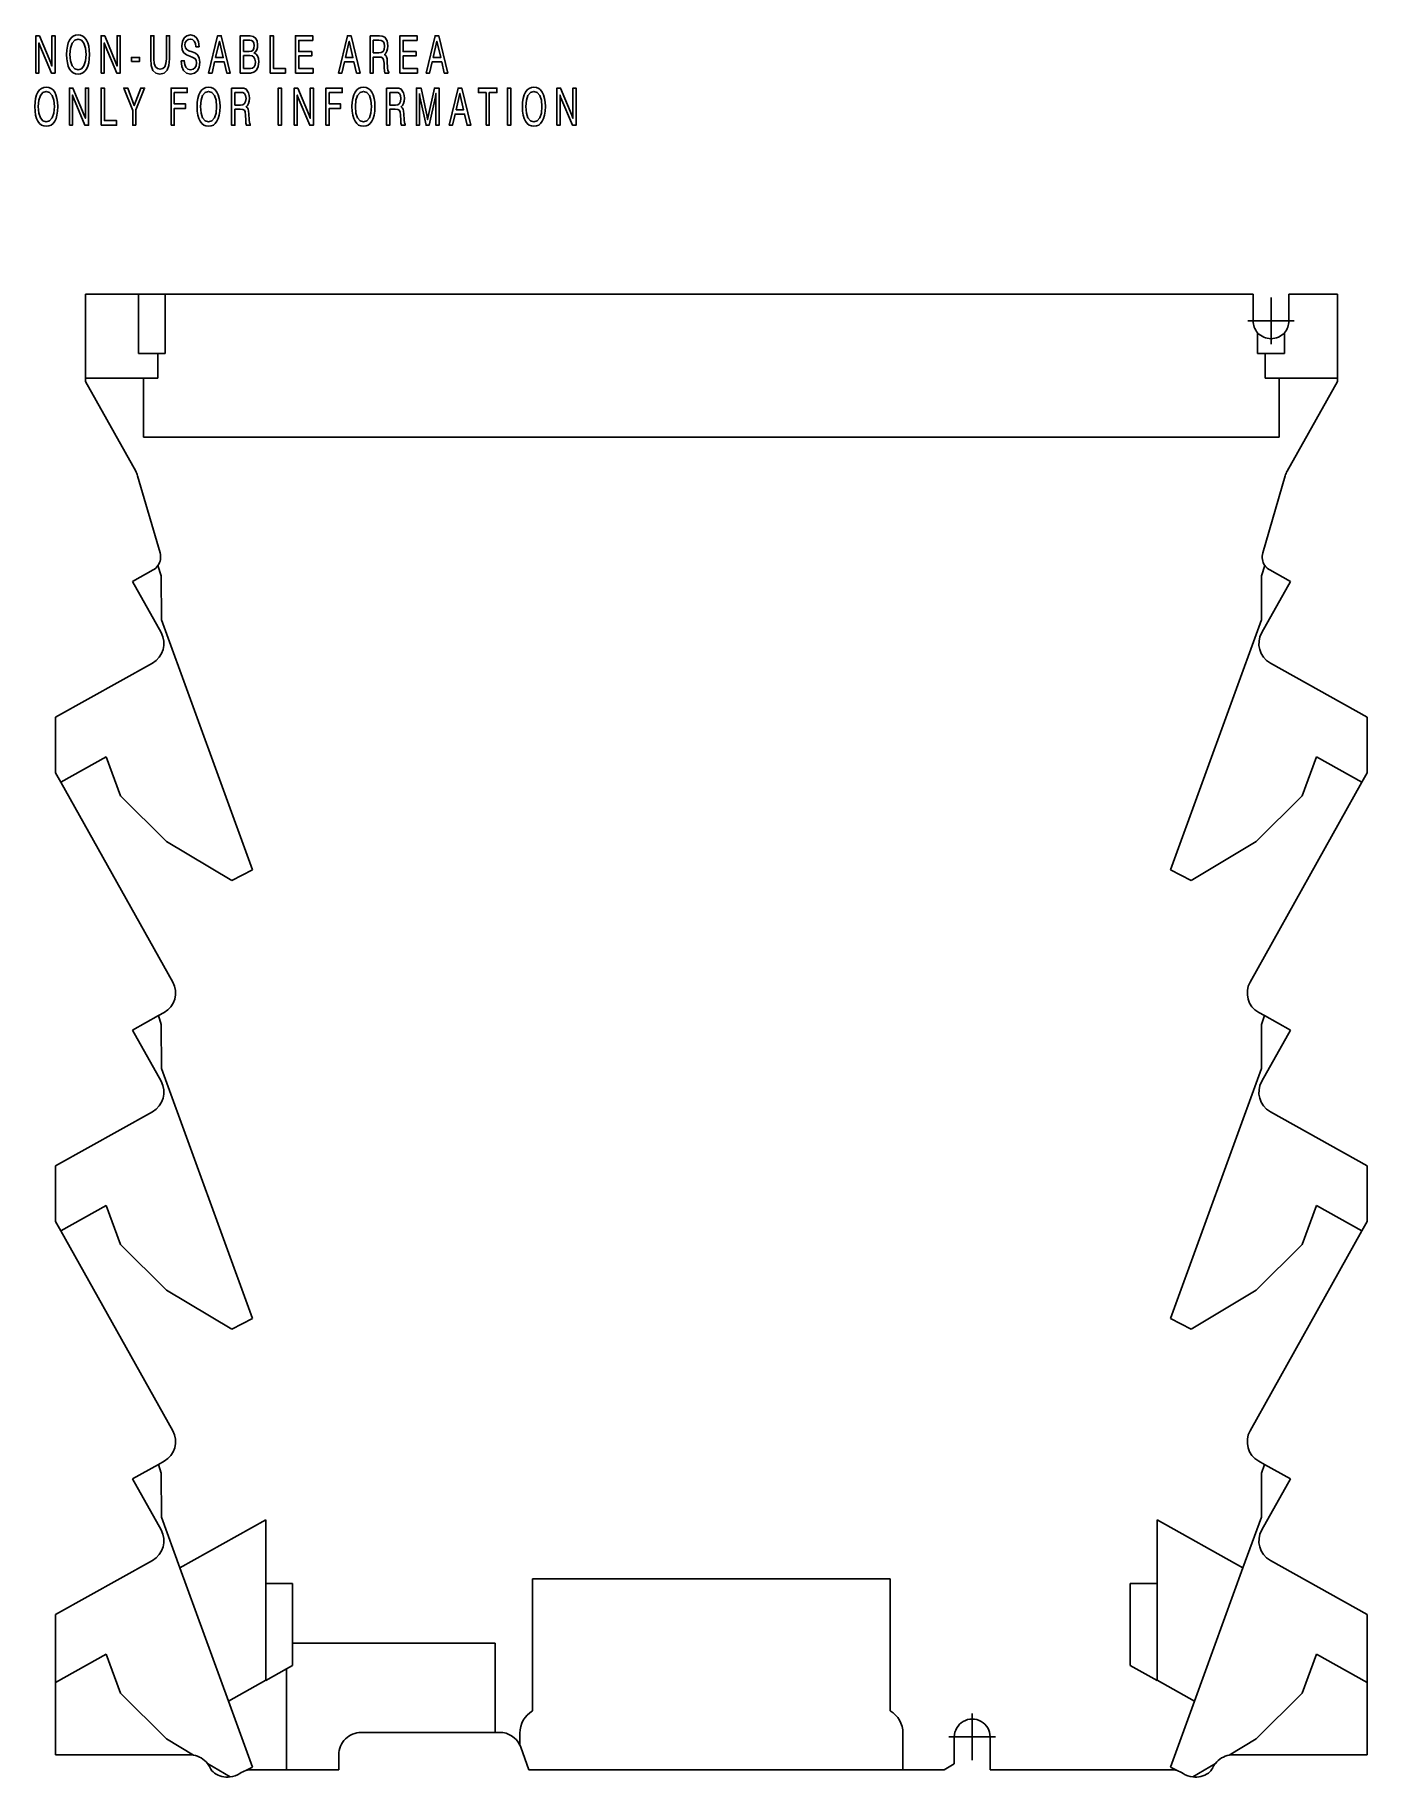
# Model space of a CAD drawing. Extents: x 57 to 146, y 128 to 245.
import ezdxf

# ---------------------------------------------------------------- set-up
doc = ezdxf.new("R2010")
doc.units = 0
doc.linetypes.add('DASHDOT', pattern=[18.5, 12, -3, 0.5, -3])
doc.layers.get('0').update_dxf_attribs({"linetype": 'CONTINUOUS'})

msp = doc.modelspace()

# ---------------------------------------------------------------- linework, layer by layer
at = {"color": 7}
for p, q in [((60.107834, 227.708206), (63.657833, 227.708206)), ((60.107834, 227.708206), (60.107834, 222.058197)), ((63.657833, 227.708206), (65.457832, 227.708206)), ((63.657833, 227.708206), (63.657833, 223.708206)), ((102.107834, 227.708206), (65.457832, 227.708206)), ((65.457832, 227.708206), (65.457832, 223.708206)), ((102.107834, 227.708206), (138.457825, 227.708206)), ((138.457825, 227.708206), (138.457825, 225.908203)), ((140.857834, 227.708206), (144.107834, 227.708206)), ((140.857834, 227.708206), (140.857834, 225.908203)), ((144.107834, 222.058197), (144.107834, 227.708206)), ((138.757843, 225.114471), (138.757843, 223.708206)), ((140.557831, 225.114471), (140.557831, 223.708206)), ((64.957832, 223.708206), (63.657833, 223.708206)), ((64.957832, 223.708206), (64.957832, 222.058197)), ((64.957832, 223.708206), (65.457832, 223.708206)), ((139.257843, 223.708206), (138.757843, 223.708206)), ((139.257843, 223.708206), (140.557831, 223.708206)), ((139.257843, 223.708206), (139.257843, 222.058197)), ((64.007835, 222.058197), (60.107834, 222.058197)), ((60.107834, 222.058197), (60.107834, 221.841354)), ((63.477253, 215.824829), (60.107834, 221.841354)), ((64.007835, 222.058197), (64.007835, 218.108215)), ((64.957832, 222.058197), (64.007835, 222.058197)), ((139.257843, 222.058197), (140.207825, 222.058197)), ((144.107834, 222.058197), (140.207825, 222.058197)), ((140.207825, 218.108215), (140.207825, 222.058197)), ((140.738419, 215.824829), (144.107834, 221.841354)), ((144.107834, 222.058197), (144.107834, 221.841354)), ((140.207825, 218.108215), (64.007835, 218.108215)), ((63.608585, 215.511627), (65.114143, 210.346283)), ((140.607086, 215.511627), (139.101532, 210.346283)), ((64.969284, 209.487274), (65.197327, 208.81073)), ((139.246384, 209.487274), (139.018341, 208.81073)), ((63.260349, 208.4198), (64.642715, 209.19397)), ((63.260349, 208.4198), (65.17984, 204.99231)), ((65.208145, 205.840927), (65.197327, 208.81073)), ((139.007523, 205.840927), (139.018341, 208.81073)), ((140.955322, 208.4198), (139.035828, 204.99231)), ((140.955322, 208.4198), (139.572952, 209.19397)), ((65.208145, 205.840927), (71.307877, 189.077271)), ((139.007523, 205.840927), (132.907791, 189.077271)), ((58.107834, 199.312592), (64.604019, 202.950638)), ((146.107834, 199.312592), (139.611649, 202.950638)), ((58.107834, 199.312592), (58.107834, 195.574371)), ((146.107834, 199.312592), (146.107834, 195.574371)), ((61.507298, 196.663437), (58.455162, 194.954163)), ((62.458645, 194.0522), (61.507298, 196.663437)), ((141.757019, 194.0522), (142.708374, 196.663437)), ((142.708374, 196.663437), (145.760498, 194.954163)), ((58.107834, 195.574371), (58.455162, 194.954163)), ((146.107834, 195.574371), (145.760498, 194.954163)), ((58.455162, 194.954163), (65.961029, 181.551468)), ((65.554535, 190.969208), (62.458645, 194.0522)), ((145.760498, 194.954163), (138.254639, 181.551468)), ((138.661133, 190.969208), (141.757019, 194.0522)), ((69.921867, 188.354553), (65.554535, 190.969208)), ((134.293793, 188.354553), (138.661133, 190.969208)), ((71.307877, 189.077271), (69.921867, 188.354553)), ((132.907791, 189.077271), (134.293793, 188.354553)), ((63.260349, 178.319809), (65.000587, 179.294388)), ((65.000587, 179.294388), (65.385223, 179.509796)), ((65.000587, 179.294388), (65.197327, 178.710724)), ((139.215088, 179.294388), (138.830444, 179.509796)), ((139.215088, 179.294388), (139.018341, 178.710724)), ((140.955322, 178.319809), (139.215088, 179.294388)), ((63.260349, 178.319809), (65.17984, 174.892319)), ((65.208145, 175.740921), (65.197327, 178.710724)), ((139.007523, 175.740921), (139.018341, 178.710724)), ((140.955322, 178.319809), (139.035828, 174.892319)), ((65.208145, 175.740921), (71.307877, 158.97728)), ((139.007523, 175.740921), (132.907791, 158.97728)), ((58.107834, 169.212601), (64.604019, 172.850647)), ((146.107834, 169.212601), (139.611649, 172.850647)), ((58.107834, 169.212601), (58.107834, 165.474365)), ((146.107834, 169.212601), (146.107834, 165.474365)), ((61.507298, 166.563446), (58.455162, 164.854156)), ((62.458645, 163.952209), (61.507298, 166.563446)), ((141.757019, 163.952209), (142.708374, 166.563446)), ((142.708374, 166.563446), (145.760498, 164.854156)), ((58.107834, 165.474365), (58.455162, 164.854156)), ((58.455162, 164.854156), (65.961029, 151.451462)), ((145.760498, 164.854156), (138.254639, 151.451462)), ((146.107834, 165.474365), (145.760498, 164.854156)), ((65.554535, 160.869202), (62.458645, 163.952209)), ((138.661133, 160.869202), (141.757019, 163.952209)), ((69.921867, 158.254547), (65.554535, 160.869202)), ((134.293793, 158.254547), (138.661133, 160.869202)), ((71.307877, 158.97728), (69.921867, 158.254547)), ((132.907791, 158.97728), (134.293793, 158.254547)), ((63.260349, 148.219803), (65.000587, 149.194382)), ((65.000587, 149.194382), (65.385223, 149.40979)), ((65.000587, 149.194382), (65.197327, 148.610718)), ((65.208145, 145.64093), (65.197327, 148.610718)), ((139.215088, 149.194382), (138.830444, 149.40979)), ((139.007523, 145.64093), (139.018341, 148.610718)), ((139.215088, 149.194382), (139.018341, 148.610718)), ((140.955322, 148.219803), (139.215088, 149.194382)), ((63.260349, 148.219803), (65.17984, 144.792313)), ((140.955322, 148.219803), (139.035828, 144.792313)), ((65.208145, 145.64093), (66.441124, 142.25238)), ((72.207832, 145.481888), (66.441124, 142.25238)), ((72.207832, 141.208206), (72.207832, 145.481888)), ((132.007828, 141.208206), (132.007828, 145.481888)), ((132.007828, 145.481888), (137.774536, 142.25238)), ((139.007523, 145.64093), (137.774536, 142.25238)), ((58.107834, 139.112595), (64.604019, 142.750641)), ((146.107834, 139.112595), (139.611649, 142.750641)), ((69.697701, 133.30246), (66.441124, 142.25238)), ((90.107834, 141.518204), (90.107834, 132.659042)), ((90.107834, 141.518204), (114.107834, 141.518204)), ((114.107834, 141.518204), (114.107834, 132.659042)), ((134.517975, 133.30246), (137.774536, 142.25238)), ((74.007835, 141.208206), (72.207832, 141.208206)), ((72.207832, 134.708206), (72.207832, 141.208206)), ((74.007835, 137.208206), (74.007835, 141.208206)), ((130.20784, 135.708206), (130.20784, 141.208206)), ((130.20784, 141.208206), (132.007828, 141.208206)), ((132.007828, 134.708206), (132.007828, 141.208206)), ((58.107834, 139.112595), (58.107834, 134.559647)), ((146.107834, 139.112595), (146.107834, 134.559647)), ((74.007835, 135.708206), (74.007835, 137.208206)), ((74.007835, 137.208206), (87.607834, 137.208206)), ((87.607834, 131.208206), (87.607834, 137.208206)), ((61.507298, 136.46344), (58.107834, 134.559647)), ((62.458645, 133.852203), (61.507298, 136.46344)), ((74.007835, 135.708206), (73.607834, 135.484192)), ((132.007828, 134.700165), (130.20784, 135.708206)), ((141.757019, 133.852203), (142.708374, 136.46344)), ((142.708374, 136.46344), (146.107834, 134.559647)), ((58.107834, 134.559647), (58.107834, 129.708206)), ((69.697701, 133.30246), (72.207832, 134.708206)), ((72.207832, 134.700165), (73.607834, 135.484192)), ((72.207832, 134.708206), (72.207832, 134.700165)), ((73.607834, 135.484192), (73.607834, 128.708206)), ((134.517975, 133.30246), (132.007828, 134.708206)), ((132.007828, 134.708206), (132.007828, 134.700165)), ((146.107834, 134.559647), (146.107834, 129.708206)), ((65.554535, 130.769196), (62.458645, 133.852203)), ((69.697701, 133.30246), (71.307877, 128.877274)), ((134.517975, 133.30246), (132.907791, 128.877274)), ((138.661133, 130.769196), (141.757019, 133.852203)), ((78.607834, 131.208206), (87.607834, 131.208206)), ((87.607834, 131.208206), (87.907837, 131.208206)), ((89.257835, 130.362045), (89.257835, 131.158203)), ((114.957832, 128.708206), (114.957832, 131.158203)), ((67.363373, 129.686279), (65.554535, 130.769196)), ((89.317375, 130.221237), (89.868073, 128.708206)), ((118.407837, 129.1082), (118.407837, 130.908203)), ((120.807831, 130.908203), (120.807831, 128.708206)), ((136.852295, 129.686279), (138.661133, 130.769196)), ((67.107834, 129.708206), (58.107834, 129.708206)), ((69.813751, 128.219284), (68.289978, 129.131531)), ((70.866577, 128.647156), (71.307877, 128.877274)), ((71.290146, 128.708206), (73.607834, 128.708206)), ((77.107834, 128.708206), (73.607834, 128.708206)), ((77.107834, 128.708206), (77.107834, 129.708206)), ((102.107834, 128.708206), (89.868073, 128.708206)), ((102.107834, 128.708206), (114.957832, 128.708206)), ((117.715012, 128.708206), (114.957832, 128.708206)), ((118.407837, 129.1082), (117.715012, 128.708206)), ((132.925522, 128.708206), (120.807831, 128.708206)), ((133.349091, 128.647156), (132.907791, 128.877274)), ((134.401917, 128.219284), (135.92569, 129.131531)), ((146.107834, 129.708206), (137.107834, 129.708206))]:
    msp.add_line(p, q, dxfattribs=at)
at = {"color": 7, "linetype": 'DASHDOT'}
for p, q in [((139.657837, 227.468201), (139.657837, 224.348206)), ((141.217834, 225.908203), (138.097839, 225.908203)), ((119.607834, 132.468201), (119.607834, 129.348206)), ((121.167831, 130.908203), (118.047836, 130.908203))]:
    msp.add_line(p, q, dxfattribs=at)
at = {"color": 7}
for points in [[(56.779602, 242.528793), (56.989788, 242.528793), (56.989788, 244.555908), (57.050812, 244.371628), (57.826019, 242.528793), (58.065586, 242.528793), (58.065586, 245.028793), (57.8554, 245.028793), (57.8554, 243.001678), (57.780819, 243.213776), (57.021431, 245.028793), (56.779602, 245.028793)], [(58.841316, 243.777054), (58.852619, 243.478027), (58.893299, 243.217255), (58.958843, 242.991241), (59.046986, 242.803482), (59.15773, 242.653961), (59.288815, 242.546173), (59.440239, 242.483597), (59.612007, 242.459259), (59.781513, 242.483597), (59.932938, 242.546173), (60.064022, 242.653961), (60.174767, 242.803482), (60.262909, 242.991241), (60.326191, 243.217255), (60.364613, 243.478027), (60.380436, 243.777054), (60.366875, 244.072601), (60.326191, 244.333389), (60.260651, 244.559387), (60.174767, 244.747147), (60.064022, 244.896667), (59.932938, 245.004456), (59.781513, 245.070511), (59.612007, 245.094864), (59.440239, 245.070511), (59.288815, 245.004456), (59.15773, 244.896667), (59.046986, 244.747147), (58.958843, 244.559387), (58.893299, 244.333389), (58.852619, 244.072601)], [(59.069588, 243.777054), (59.105747, 244.208206), (59.214233, 244.53157), (59.385998, 244.729767), (59.612007, 244.799301), (59.835754, 244.729767), (60.007523, 244.53157), (60.113743, 244.208206), (60.152164, 243.777054), (60.113743, 243.342422), (60.007523, 243.019058), (59.835754, 242.820862), (59.612007, 242.754807), (59.385998, 242.820862), (59.214233, 243.019058), (59.105747, 243.342422)], [(61.156166, 242.528793), (61.366352, 242.528793), (61.366352, 244.555908), (61.427376, 244.371628), (62.202583, 242.528793), (62.442154, 242.528793), (62.442154, 245.028793), (62.231964, 245.028793), (62.231964, 243.001678), (62.157383, 243.213776), (61.397995, 245.028793), (61.156166, 245.028793)], [(64.484047, 243.478027), (64.52021, 243.029495), (64.635475, 242.713074), (64.825325, 242.525314), (65.094269, 242.459259), (65.379044, 242.525314), (65.586975, 242.716553), (65.713531, 243.032959), (65.756477, 243.478027), (65.756477, 245.028793), (65.534988, 245.028793), (65.534988, 243.474548), (65.507866, 243.168564), (65.431023, 242.956467), (65.3022, 242.82782), (65.119133, 242.786102), (64.933807, 242.82782), (64.804985, 242.952988), (64.728142, 243.168564), (64.705536, 243.474548), (64.705536, 245.028793), (64.484047, 245.028793)], [(66.520905, 243.352859), (66.570625, 242.970383), (66.697189, 242.692215), (66.893822, 242.521835), (67.158249, 242.462723), (67.418159, 242.521835), (67.614784, 242.678299), (67.73909, 242.925171), (67.782036, 243.252014), (67.745872, 243.523224), (67.648689, 243.728378), (67.485962, 243.857025), (67.275772, 243.947433), (67.054283, 244.027405), (66.900604, 244.107376), (66.810196, 244.222122), (66.783073, 244.413361), (66.805679, 244.573303), (66.877998, 244.70195), (66.988747, 244.781921), (67.140167, 244.813217), (67.293854, 244.778442), (67.411377, 244.677612), (67.48822, 244.514191), (67.524384, 244.295135), (67.734573, 244.295135), (67.691628, 244.628937), (67.576363, 244.879272), (67.395561, 245.03923), (67.153732, 245.094864), (66.911903, 245.03923), (66.728836, 244.88623), (66.611313, 244.653275), (66.572891, 244.354248), (66.606789, 244.079559), (66.708496, 243.8918), (66.880257, 243.763153), (67.117569, 243.662308), (67.309677, 243.585815), (67.449799, 243.509323), (67.533424, 243.394577), (67.562805, 243.213776), (67.533424, 243.026016), (67.454323, 242.879974), (67.327759, 242.789566), (67.155991, 242.758286), (66.981964, 242.796524), (66.850876, 242.918228), (66.764999, 243.102509), (66.733353, 243.352859)], [(68.374695, 242.528793), (68.602966, 242.528793), (68.776993, 243.276352), (69.416595, 243.276352), (69.588364, 242.528793), (69.827927, 242.528793), (69.222229, 245.028793), (68.978142, 245.028793)], [(68.844795, 243.568436), (69.100182, 244.670654), (69.351051, 243.568436)], [(70.495178, 242.528793), (71.184502, 242.528793), (71.415031, 242.580948), (71.5868, 242.733932), (71.695282, 242.966904), (71.733704, 243.276352), (71.711105, 243.498886), (71.650078, 243.676224), (71.552895, 243.804871), (71.424072, 243.877884), (71.523514, 243.964813), (71.598099, 244.086517), (71.641037, 244.236023), (71.65686, 244.420303), (71.622955, 244.68457), (71.528038, 244.875809), (71.369827, 244.99054), (71.150604, 245.028793), (70.495178, 245.028793)], [(70.716667, 243.978729), (70.716667, 244.743668), (71.121223, 244.743668), (71.259087, 244.71933), (71.35627, 244.649796), (71.415031, 244.535049), (71.435371, 244.371628), (71.412773, 244.194305), (71.351746, 244.069122), (71.247787, 243.999588), (71.103142, 243.978729)], [(72.491348, 242.528793), (73.524208, 242.528793), (73.524208, 242.8452), (72.715103, 242.8452), (72.715103, 245.028793), (72.491348, 245.028793)], [(74.2005, 242.528793), (75.377998, 242.528793), (75.377998, 242.841721), (74.419724, 242.841721), (74.419724, 243.679703), (75.287598, 243.679703), (75.287598, 243.971771), (74.419724, 243.971771), (74.419724, 244.71933), (75.359917, 244.71933), (75.359917, 245.028793), (74.2005, 245.028793)], [(77.083145, 242.528793), (77.311417, 242.528793), (77.485443, 243.276352), (78.125046, 243.276352), (78.296814, 242.528793), (78.536377, 242.528793), (77.930679, 245.028793), (77.686584, 245.028793)], [(77.553246, 243.568436), (77.808632, 244.670654), (78.059502, 243.568436)], [(79.203629, 245.028793), (79.203629, 242.528793), (79.422852, 242.528793), (79.422852, 243.599731), (79.779945, 243.599731), (79.951714, 243.589294), (80.057938, 243.53714), (80.116699, 243.418915), (80.141556, 243.19986), (80.155121, 242.873016), (80.16642, 242.674835), (80.198059, 242.528793), (80.453453, 242.528793), (80.453453, 242.598328), (80.399208, 242.699173), (80.378868, 242.890411), (80.360786, 243.300705), (80.344971, 243.474548), (80.315582, 243.610153), (80.261345, 243.704041), (80.175461, 243.766617), (80.270386, 243.860504), (80.340446, 243.989151), (80.383392, 244.14563), (80.399208, 244.336853), (80.383392, 244.53157), (80.344971, 244.70195), (80.189018, 244.941864), (80.024033, 245.014893), (79.83419, 245.028793)], [(79.420593, 244.736725), (79.798027, 244.736725), (79.958496, 244.71933), (80.076019, 244.656754), (80.14608, 244.535049), (80.170944, 244.32991), (80.14608, 244.117813), (80.078278, 243.982208), (79.960754, 243.90918), (79.798027, 243.888321), (79.420593, 243.888321)], [(81.204315, 242.528793), (82.381821, 242.528793), (82.381821, 242.841721), (81.423546, 242.841721), (81.423546, 243.679703), (82.29142, 243.679703), (82.29142, 243.971771), (81.423546, 243.971771), (81.423546, 244.71933), (82.363739, 244.71933), (82.363739, 245.028793), (81.204315, 245.028793)], [(82.967705, 242.528793), (83.195976, 242.528793), (83.370003, 243.276352), (84.009605, 243.276352), (84.181366, 242.528793), (84.420937, 242.528793), (83.815239, 245.028793), (83.571152, 245.028793)], [(83.437805, 243.568436), (83.693192, 244.670654), (83.944061, 243.568436)], [(63.19302, 243.311127), (63.73996, 243.311127), (63.73996, 243.585815), (63.19302, 243.585815)], [(70.716667, 242.831299), (70.716667, 243.700562), (71.139297, 243.700562), (71.299767, 243.676224), (71.415031, 243.599731), (71.482834, 243.46759), (71.50769, 243.279831), (71.485092, 243.085129), (71.419548, 242.946045), (71.311066, 242.859116), (71.164162, 242.831299)], [(56.711796, 240.277054), (56.723099, 239.978027), (56.763779, 239.717255), (56.829323, 239.491241), (56.917465, 239.303482), (57.02821, 239.153961), (57.159294, 239.046173), (57.310719, 238.983597), (57.482487, 238.959259), (57.651993, 238.983597), (57.803417, 239.046173), (57.934502, 239.153961), (58.045246, 239.303482), (58.133389, 239.491241), (58.196671, 239.717255), (58.235092, 239.978027), (58.250916, 240.277054), (58.237354, 240.572601), (58.196671, 240.833389), (58.13113, 241.059387), (58.045246, 241.247147), (57.934502, 241.396667), (57.803417, 241.504456), (57.651993, 241.570511), (57.482487, 241.594864), (57.310719, 241.570511), (57.159294, 241.504456), (57.02821, 241.396667), (56.917465, 241.247147), (56.829323, 241.059387), (56.763779, 240.833389), (56.723099, 240.572601)], [(56.940067, 240.277054), (56.976227, 240.708206), (57.084713, 241.03157), (57.256477, 241.229767), (57.482487, 241.299301), (57.706234, 241.229767), (57.878002, 241.03157), (57.984226, 240.708206), (58.022648, 240.277054), (57.984226, 239.842422), (57.878002, 239.519058), (57.706234, 239.320862), (57.482487, 239.254807), (57.256477, 239.320862), (57.084713, 239.519058), (56.976227, 239.842422)], [(59.026646, 239.028793), (59.236832, 239.028793), (59.236832, 241.055908), (59.297855, 240.871628), (60.073063, 239.028793), (60.312634, 239.028793), (60.312634, 241.528793), (60.102444, 241.528793), (60.102444, 239.501678), (60.027863, 239.713776), (59.268475, 241.528793), (59.026646, 241.528793)], [(61.158424, 239.028793), (62.191284, 239.028793), (62.191284, 239.3452), (61.382172, 239.3452), (61.382172, 241.528793), (61.158424, 241.528793)], [(63.498131, 239.028793), (63.498131, 240.05452), (64.076714, 241.528793), (63.816803, 241.528793), (63.385128, 240.346588), (62.951191, 241.528793), (62.673203, 241.528793), (63.276646, 240.030182), (63.276646, 239.028793)], [(65.849663, 239.028793), (66.071152, 239.028793), (66.071152, 240.158829), (66.830536, 240.158829), (66.830536, 240.464813), (66.071152, 240.464813), (66.071152, 241.215866), (66.941284, 241.215866), (66.941284, 241.528793), (65.849663, 241.528793)], [(67.597229, 240.277054), (67.608528, 239.978027), (67.649208, 239.717255), (67.714752, 239.491241), (67.802895, 239.303482), (67.913643, 239.153961), (68.044724, 239.046173), (68.196152, 238.983597), (68.36792, 238.959259), (68.537422, 238.983597), (68.68885, 239.046173), (68.819931, 239.153961), (68.930679, 239.303482), (69.018822, 239.491241), (69.082108, 239.717255), (69.120529, 239.978027), (69.136345, 240.277054), (69.122787, 240.572601), (69.082108, 240.833389), (69.016563, 241.059387), (68.930679, 241.247147), (68.819931, 241.396667), (68.68885, 241.504456), (68.537422, 241.570511), (68.36792, 241.594864), (68.196152, 241.570511), (68.044724, 241.504456), (67.913643, 241.396667), (67.802895, 241.247147), (67.714752, 241.059387), (67.649208, 240.833389), (67.608528, 240.572601)], [(67.8255, 240.277054), (67.861656, 240.708206), (67.970139, 241.03157), (68.141907, 241.229767), (68.36792, 241.299301), (68.591667, 241.229767), (68.763428, 241.03157), (68.869659, 240.708206), (68.908081, 240.277054), (68.869659, 239.842422), (68.763428, 239.519058), (68.591667, 239.320862), (68.36792, 239.254807), (68.141907, 239.320862), (67.970139, 239.519058), (67.861656, 239.842422)], [(69.914337, 241.528793), (69.914337, 239.028793), (70.13356, 239.028793), (70.13356, 240.099731), (70.490662, 240.099731), (70.662422, 240.089294), (70.768646, 240.03714), (70.827408, 239.918915), (70.852272, 239.69986), (70.865829, 239.373016), (70.877129, 239.174835), (70.908775, 239.028793), (71.164162, 239.028793), (71.164162, 239.098328), (71.109924, 239.199173), (71.089577, 239.390411), (71.071503, 239.800705), (71.055679, 239.974548), (71.026299, 240.110153), (70.972054, 240.204041), (70.886169, 240.266617), (70.981094, 240.360504), (71.051155, 240.489151), (71.094101, 240.64563), (71.109924, 240.836853), (71.094101, 241.03157), (71.055679, 241.20195), (70.899734, 241.441864), (70.734749, 241.514893), (70.544899, 241.528793)], [(70.131302, 241.236725), (70.508736, 241.236725), (70.669205, 241.21933), (70.786728, 241.156754), (70.856789, 241.035049), (70.881653, 240.82991), (70.856789, 240.617813), (70.788986, 240.482208), (70.671463, 240.40918), (70.508736, 240.388321), (70.131302, 240.388321)], [(73.038818, 239.028793), (73.2603, 239.028793), (73.2603, 241.528793), (73.038818, 241.528793)], [(74.112877, 239.028793), (74.323059, 239.028793), (74.323059, 241.055908), (74.384087, 240.871628), (75.159294, 239.028793), (75.398865, 239.028793), (75.398865, 241.528793), (75.188675, 241.528793), (75.188675, 239.501678), (75.11409, 239.713776), (74.354706, 241.528793), (74.112877, 241.528793)], [(76.244659, 239.028793), (76.466141, 239.028793), (76.466141, 240.158829), (77.225533, 240.158829), (77.225533, 240.464813), (76.466141, 240.464813), (76.466141, 241.215866), (77.336273, 241.215866), (77.336273, 241.528793), (76.244659, 241.528793)], [(77.992218, 240.277054), (78.003525, 239.978027), (78.044205, 239.717255), (78.109749, 239.491241), (78.197891, 239.303482), (78.308632, 239.153961), (78.43972, 239.046173), (78.591141, 238.983597), (78.762909, 238.959259), (78.932419, 238.983597), (79.083839, 239.046173), (79.214928, 239.153961), (79.325668, 239.303482), (79.413818, 239.491241), (79.477097, 239.717255), (79.515518, 239.978027), (79.531342, 240.277054), (79.517776, 240.572601), (79.477097, 240.833389), (79.411552, 241.059387), (79.325668, 241.247147), (79.214928, 241.396667), (79.083839, 241.504456), (78.932419, 241.570511), (78.762909, 241.594864), (78.591141, 241.570511), (78.43972, 241.504456), (78.308632, 241.396667), (78.197891, 241.247147), (78.109749, 241.059387), (78.044205, 240.833389), (78.003525, 240.572601)], [(78.22049, 240.277054), (78.256653, 240.708206), (78.365135, 241.03157), (78.536903, 241.229767), (78.762909, 241.299301), (78.986656, 241.229767), (79.158424, 241.03157), (79.264648, 240.708206), (79.30307, 240.277054), (79.264648, 239.842422), (79.158424, 239.519058), (78.986656, 239.320862), (78.762909, 239.254807), (78.536903, 239.320862), (78.365135, 239.519058), (78.256653, 239.842422)], [(80.309326, 241.528793), (80.309326, 239.028793), (80.528557, 239.028793), (80.528557, 240.099731), (80.885651, 240.099731), (81.057419, 240.089294), (81.163643, 240.03714), (81.222404, 239.918915), (81.247269, 239.69986), (81.260826, 239.373016), (81.272125, 239.174835), (81.303764, 239.028793), (81.559158, 239.028793), (81.559158, 239.098328), (81.504913, 239.199173), (81.484573, 239.390411), (81.466492, 239.800705), (81.450668, 239.974548), (81.421295, 240.110153), (81.36705, 240.204041), (81.281166, 240.266617), (81.376091, 240.360504), (81.446152, 240.489151), (81.48909, 240.64563), (81.504913, 240.836853), (81.48909, 241.03157), (81.450668, 241.20195), (81.294724, 241.441864), (81.129738, 241.514893), (80.939896, 241.528793)], [(80.526299, 241.236725), (80.903732, 241.236725), (81.064194, 241.21933), (81.181725, 241.156754), (81.251785, 241.035049), (81.276642, 240.82991), (81.251785, 240.617813), (81.183983, 240.482208), (81.06646, 240.40918), (80.903732, 240.388321), (80.526299, 240.388321)], [(82.513428, 241.160233), (82.549591, 240.941177), (82.958664, 239.028793), (83.166595, 239.028793), (83.584709, 240.941177), (83.623131, 241.160233), (83.623131, 239.028793), (83.837845, 239.028793), (83.837845, 241.528793), (83.521431, 241.528793), (83.103317, 239.616409), (83.067154, 239.41127), (83.028732, 239.616409), (82.626434, 241.528793), (82.310028, 241.528793), (82.310028, 239.028793), (82.513428, 239.028793)], [(84.505089, 239.028793), (84.733353, 239.028793), (84.907379, 239.776352), (85.546982, 239.776352), (85.71875, 239.028793), (85.958321, 239.028793), (85.352615, 241.528793), (85.108528, 241.528793)], [(84.975189, 240.068436), (85.230576, 241.170654), (85.481445, 240.068436)], [(86.984924, 239.028793), (87.206406, 239.028793), (87.206406, 241.226288), (87.719444, 241.226288), (87.719444, 241.528793), (86.471878, 241.528793), (86.471878, 241.226288), (86.984924, 241.226288)], [(88.420593, 239.028793), (88.642082, 239.028793), (88.642082, 241.528793), (88.420593, 241.528793)], [(89.426849, 240.277054), (89.438156, 239.978027), (89.478836, 239.717255), (89.54438, 239.491241), (89.632523, 239.303482), (89.743271, 239.153961), (89.874352, 239.046173), (90.025772, 238.983597), (90.19754, 238.959259), (90.36705, 238.983597), (90.518478, 239.046173), (90.649559, 239.153961), (90.7603, 239.303482), (90.84845, 239.491241), (90.911728, 239.717255), (90.95015, 239.978027), (90.965973, 240.277054), (90.952408, 240.572601), (90.911728, 240.833389), (90.846191, 241.059387), (90.7603, 241.247147), (90.649559, 241.396667), (90.518478, 241.504456), (90.36705, 241.570511), (90.19754, 241.594864), (90.025772, 241.570511), (89.874352, 241.504456), (89.743271, 241.396667), (89.632523, 241.247147), (89.54438, 241.059387), (89.478836, 240.833389), (89.438156, 240.572601)], [(89.655121, 240.277054), (89.691284, 240.708206), (89.799774, 241.03157), (89.971535, 241.229767), (90.19754, 241.299301), (90.421295, 241.229767), (90.593063, 241.03157), (90.69928, 240.708206), (90.737701, 240.277054), (90.69928, 239.842422), (90.593063, 239.519058), (90.421295, 239.320862), (90.19754, 239.254807), (89.971535, 239.320862), (89.799774, 239.519058), (89.691284, 239.842422)], [(91.741699, 239.028793), (91.951889, 239.028793), (91.951889, 241.055908), (92.012909, 240.871628), (92.788116, 239.028793), (93.027687, 239.028793), (93.027687, 241.528793), (92.817505, 241.528793), (92.817505, 239.501678), (92.74292, 239.713776), (91.983536, 241.528793), (91.741699, 241.528793)]]:
    msp.add_lwpolyline(points, close=True, dxfattribs=at)
for centre, radius, start, end in [((139.657837, 225.908203), 1.2, 180.000005, 221.409615), ((139.657837, 225.908203), 1.2, 318.59038, 0), ((139.657837, 225.908203), 1.2, 221.409615, 318.59038), ((62.16851, 215.091888), 1.5, 16.25, 29.249998), ((142.04715, 215.091888), 1.5, 150.750007, 163.750001), ((64.154099, 210.066467), 1, 299.250003, 324.605748), ((64.154099, 210.066467), 1, 324.605748, 16.25), ((140.061569, 210.066467), 1, 163.750001, 215.394254), ((140.061569, 210.066467), 1, 215.394254, 240.750006), ((63.87109, 204.259384), 1.5, 299.250003, 29.249998), ((140.344574, 204.259384), 1.5, 150.750007, 240.750006), ((64.65229, 180.818542), 1.5, 299.250003, 29.249998), ((139.563385, 180.818542), 1.5, 150.750007, 240.750006), ((63.87109, 174.159378), 1.5, 299.250003, 29.249998), ((140.344574, 174.159378), 1.5, 150.750007, 240.750006), ((64.65229, 150.718536), 1.5, 299.250003, 29.249998), ((139.563385, 150.718536), 1.5, 150.750007, 240.750006), ((63.87109, 144.059387), 1.5, 299.250003, 29.249998), ((140.344574, 144.059387), 1.5, 150.750007, 240.750006), ((91.007835, 131.158203), 1.75, 120.949727, 180.000005), ((113.207832, 131.158203), 1.75, 0, 59.050278), ((119.607834, 130.908203), 1.2, 0, 180.000005), ((78.607834, 129.708206), 1.5, 90.000003, 180.000005), ((87.907837, 129.708206), 1.5, 25.841934, 90.000003), ((87.907837, 129.708206), 1.5, 20.000001, 25.841934), ((67.107834, 128.208206), 1.5, 80.191455, 90.000003), ((67.107834, 128.208206), 1.5, 37.992026, 80.191455), ((67.107834, 128.208206), 1.5, 24.903947, 37.992026), ((69.284668, 129.218842), 0.9, 204.903944, 234.647396), ((71.290146, 127.208206), 1.5, 106.402367, 123.557316), ((71.290146, 127.208206), 1.5, 90.000003, 106.402367), ((132.925522, 127.208206), 1.5, 73.597638, 90.000003), ((132.925522, 127.208206), 1.5, 56.442689, 73.597638), ((134.931, 129.218842), 0.9, 305.352602, 335.096053), ((137.107834, 128.208206), 1.5, 142.007979, 155.096056), ((137.107834, 128.208206), 1.5, 99.808543, 142.007979), ((137.107834, 128.208206), 1.5, 90.000003, 99.808543), ((69.631836, 129.708206), 1.5, 234.647396, 276.96578), ((69.631836, 129.708206), 1.5, 276.96578, 303.557311), ((134.583832, 129.708206), 1.5, 236.442684, 263.034222), ((134.583832, 129.708206), 1.5, 263.034222, 305.352602)]:
    msp.add_arc(centre, radius, start, end, dxfattribs=at)

doc.saveas('drawing.dxf')
